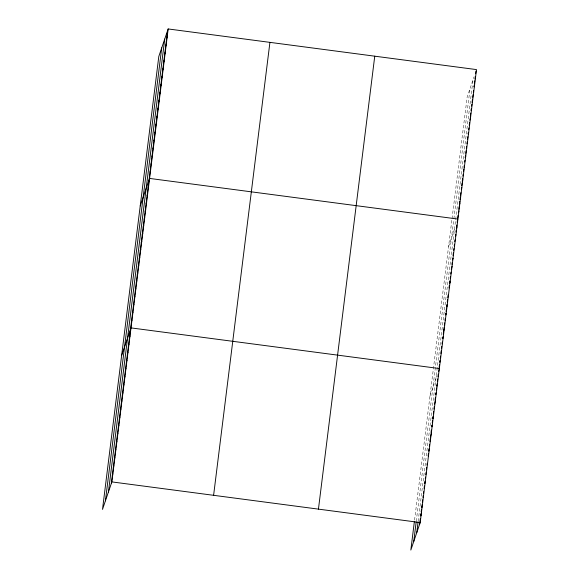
<?xml version="1.0" encoding="UTF-8"?>
<svg xmlns="http://www.w3.org/2000/svg" width="579" height="579" viewBox="0 0 579 579"><rect width="100%" height="100%" fill="white"/><g stroke="black" fill="none" stroke-linecap="round" stroke-linejoin="round"><path stroke-width="0.43" stroke-dasharray="2.9 2.17" d="M414.557 520.058L451.924 219.477M452.033 218.601L467.137 97.098L474.027 76.855M416.265 521.223L453.755 219.651M453.864 218.775L470.054 88.536M418.161 521.31L455.456 221.316M455.673 219.571L473.057 79.714M448.559 246.574L454.964 227.757M429.973 396.05L436.863 375.8"/><path stroke-width="0.87" d="M105.414 500.842L161.722 47.891M108.418 492.012L164.726 39.068M111.334 483.451L167.642 30.499M168.171 28.95L158.805 56.46L102.497 509.404L111.863 481.902L168.171 28.95L476.503 69.596L420.195 522.54L410.829 550.05L414.354 521.679M213.608 495.313L269.923 42.361M318.443 509.129L374.751 56.185M413.746 541.488L416.163 522.034M416.75 532.658L418.06 522.12M419.666 524.096L420.368 518.422M420.976 513.559L420.672 515.99L421.201 514.434M421.172 511.937L421.476 509.506M421.78 507.074L422.084 504.642M422.381 502.21L422.684 499.778M422.988 497.347L423.191 495.725M423.495 493.294L423.69 491.672M424.096 488.43L424.4 485.998M425 481.135L424.704 483.566L425.232 482.017M425.304 478.703L425.507 477.082M425.811 474.65L426.115 472.218M426.412 469.786L426.716 467.354M427.02 464.923L427.222 463.301M428.127 456.006L428.431 453.574M429.032 448.711L428.735 451.142L429.263 449.594M429.336 446.279L429.538 444.658M429.944 441.422L430.24 438.991M430.443 437.369L431.275 433.381M431.051 432.506L431.355 430.074M431.956 425.21L431.753 426.832L432.281 425.276M432.26 422.779L432.564 420.347M433.063 416.294L432.766 418.726L433.295 417.169M433.367 413.862L433.671 411.43M433.975 408.998L434.272 406.567M434.576 404.135L435.307 400.965M435.082 400.082L435.386 397.65M435.987 392.786L435.784 394.408L436.313 392.859M436.291 390.355L436.595 387.923M436.892 385.491L437.094 383.87M437.398 381.438L437.702 379.006M438.006 376.574L438.303 374.143M438.607 371.711L439.338 368.541L131.006 327.895L121.641 355.405M439.135 367.47L439.461 364.85M440.004 360.478L439.787 362.222L440.315 360.674M440.329 357.851L440.547 356.107M440.872 353.487L441.198 350.86M441.524 348.24L441.741 346.488M442.066 343.868L442.284 342.117M442.942 336.877L442.718 338.621L443.246 337.072M443.268 334.249L443.594 331.629M443.811 329.885L444.136 327.258M444.354 325.514L444.679 322.887M445.005 320.267L445.222 318.522M445.873 313.275L445.656 315.019L446.185 313.471M446.091 311.524L446.416 308.904M446.742 306.284L446.959 304.532M447.285 301.912L447.61 299.285M447.828 297.541L448.153 294.921M449.022 287.922L449.347 285.302M449.89 280.931L449.565 283.558L450.093 282.002M450.223 278.311L450.44 276.559M450.766 273.939L450.983 272.188M451.309 269.568L452.054 266.268M451.96 264.321L452.177 262.577M452.72 258.205L452.503 259.957L453.031 258.4M453.046 255.585L453.371 252.958M453.697 250.338L453.914 248.594M454.24 245.966L454.457 244.222M454.783 241.595L455 239.851M455.651 234.604L455.434 236.355L455.962 234.799M455.977 231.984L456.194 230.232M456.52 227.612L456.845 224.992M457.171 222.365L457.396 220.621M457.721 217.993L458.047 215.374M458.59 211.002L458.373 212.754L458.901 211.197M458.807 209.258L459.133 206.631M459.458 204.011L459.784 201.391M460.001 199.639L460.327 197.019M460.544 195.268L460.87 192.648M461.738 185.656L462.064 183.029M462.607 178.658L462.281 181.285L462.809 179.736M462.932 176.038L463.149 174.293M463.475 171.666L463.801 169.046M464.018 167.295L464.235 165.551M464.676 162.055L464.894 160.303M465.545 155.063L465.219 157.683L465.748 156.135M465.762 153.312L466.088 150.692M466.413 148.065L466.631 146.321M466.956 143.693L467.173 141.949M467.499 139.329L467.825 136.702M468.368 132.33L468.15 134.082L468.679 132.533M468.693 129.71L468.91 127.966M469.236 125.339L469.562 122.719M469.887 120.099L470.633 116.799M470.43 115.728L470.756 113.1M471.299 108.729L471.082 110.48L471.61 108.932M471.624 106.109L471.849 104.365M472.174 101.738L472.5 99.118M472.717 97.366L473.043 94.746M473.369 92.126L473.586 90.375M474.237 85.135L474.02 86.879L474.548 85.33M474.454 83.383L474.78 80.763M475.106 78.136L475.323 76.392M475.649 73.765L475.974 71.145M166.665 38.366L167.193 36.817M165.688 46.233L166.216 44.684M164.711 54.1L165.239 52.551M163.734 61.967L164.262 60.419M162.757 69.835L163.285 68.286M161.78 77.702L162.308 76.153M160.796 85.569L161.324 84.02M159.818 93.436L160.347 91.887M158.841 101.303L159.37 99.754M157.864 109.17L158.393 107.622M156.887 117.038L157.416 115.489M155.91 124.905L156.439 123.356M154.933 132.772L155.462 131.223M153.949 140.639L154.477 139.09M152.972 148.506L153.5 146.957M151.995 156.373L152.523 154.825M151.018 164.241L151.546 162.692M150.041 172.108L150.569 170.559M140.227 205.929L149.592 178.426L457.917 219.065M148.086 187.842L148.615 186.293M147.109 195.709L147.631 194.16M146.125 203.576L146.653 202.02M145.148 211.444L145.676 209.887M144.171 219.311L144.699 217.755M143.194 227.178L143.722 225.622M142.217 235.045L142.745 233.489M141.24 242.912L141.768 241.356M140.263 250.779L140.791 249.223M139.278 258.647L139.807 257.09M138.301 266.514L138.83 264.958M137.324 274.381L137.853 272.825M136.347 282.248L136.876 280.692M135.37 290.115L135.899 288.559M134.393 297.982L134.921 296.426M133.416 305.842L133.944 304.293M132.439 313.709L132.96 312.161M131.455 321.577L131.983 320.028M129.472 337.55L130 336.001M128.466 345.656L128.994 344.107M127.46 353.762L127.981 352.213M126.446 361.868L126.975 360.319M125.44 369.974L125.969 368.425M124.434 378.08L124.963 376.531M123.428 386.186L123.957 384.637M122.415 394.292L122.943 392.736M121.409 402.398L121.937 400.842M120.403 410.504L120.931 408.948M119.397 418.603L119.925 417.054M118.384 426.709L118.912 425.16M117.378 434.815L117.906 433.266M116.372 442.921L116.9 441.372M115.366 451.027L115.894 449.478M114.36 459.133L114.888 457.584M113.346 467.239L113.875 465.69M112.34 475.345L112.869 473.796M474.997 79.012L475.525 77.463M472.066 102.613L472.587 101.064M461.304 189.152L461.832 187.603M459.35 204.886L459.878 203.33M456.411 228.488L456.94 226.932M446.633 307.152L447.162 305.603M443.702 330.754L444.231 329.205M436.79 386.302L437.319 384.753M421.678 507.884L422.207 506.336M111.863 481.902L420.195 522.54"/></g></svg>
